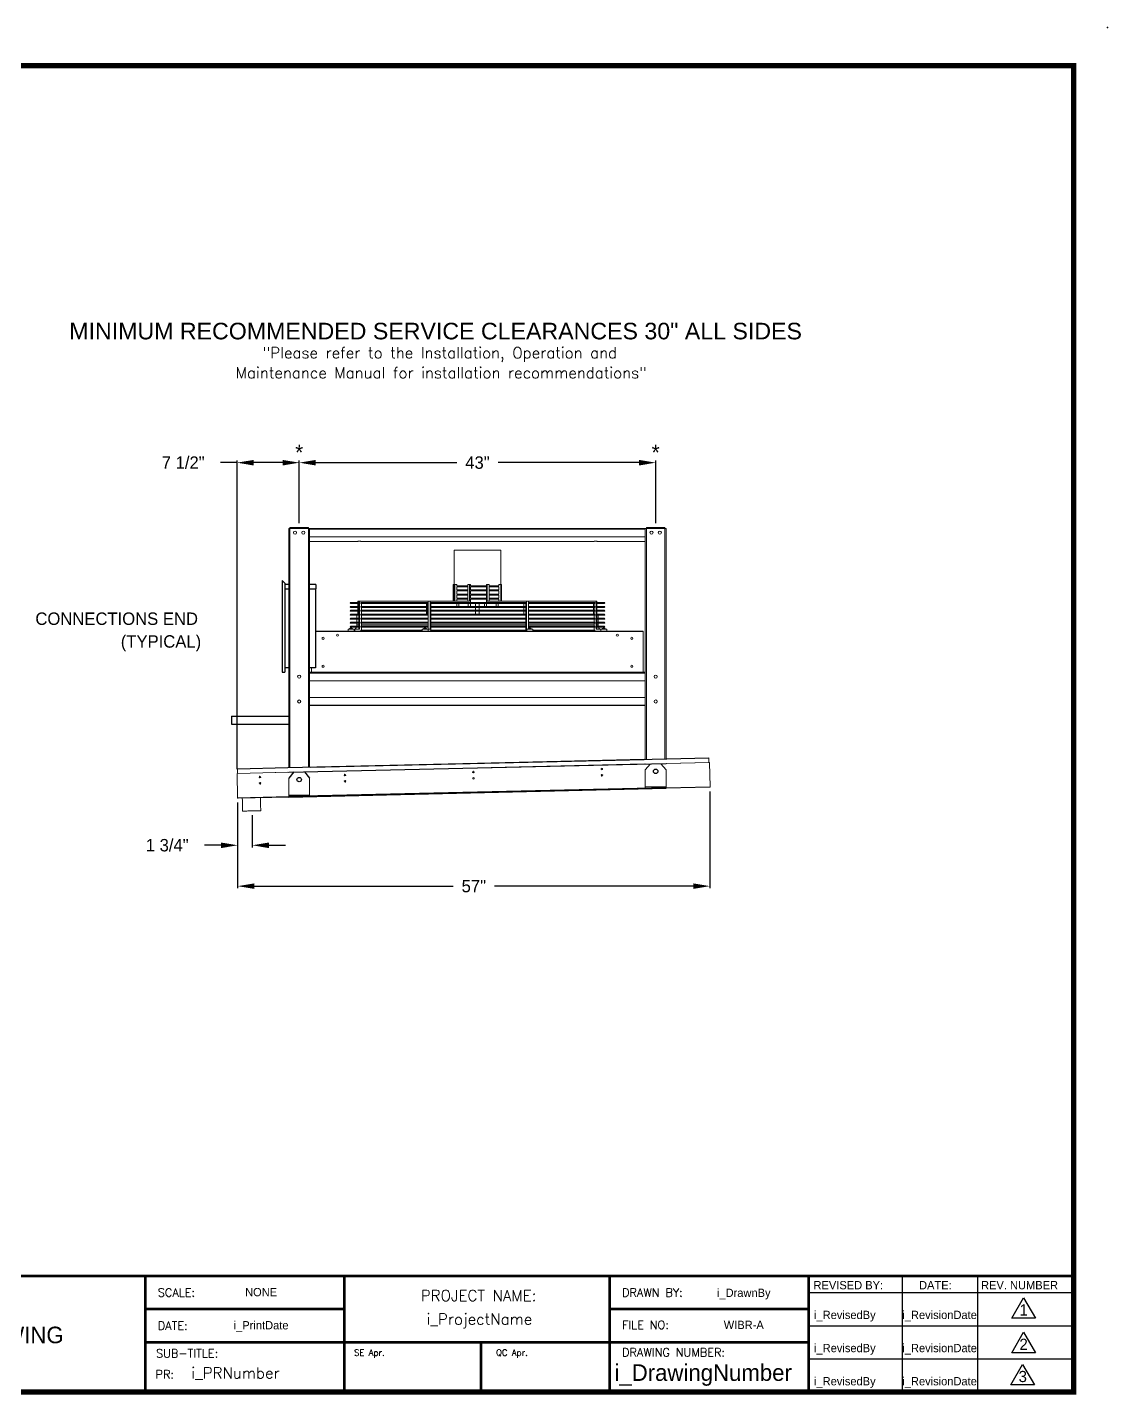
# Model space of a CAD drawing. Extents: x 6 to 271, y -23 to 146.
# Drawn here: x 140.8 to 271.1, y -18.6 to 146.4 of the extents above; entities that cross this region are included whole.
import ezdxf
from ezdxf.enums import TextEntityAlignment as Align

# ---------------------------------------------------------------- set-up
doc = ezdxf.new("R2010")
doc.units = 0
doc.header["$MEASUREMENT"] = 0
doc.layers.get('0').update_dxf_attribs({"linetype": 'CONTINUOUS'})
doc.layers.get('Defpoints').update_dxf_attribs({"linetype": 'CONTINUOUS'})
doc.styles.add('dimentions', font='ARIAL.TTF')
doc.styles.add('SIMPLEX', font='SIMPLEX')
doc.dimstyles.get("Standard").update_dxf_attribs({"dimtxt": 1.5, "dimasz": 2, "dimexe": 0.25, "dimexo": 0.5, "dimgap": 0.75, "dimtad": 0, "dimtih": 1, "dimtoh": 1, "dimdec": 4, "dimzin": 0, "dimdsep": 46, "dimlunit": 5, "dimtxsty": 'STANDARD', "dimcen": 0.125, "dimclrd": 1, "dimclre": 1, "dimclrt": 1, "dimadec": 0, "dimazin": 0, "dimtfac": 1, "dimtdec": 4, "dimtofl": 0, "dimtmove": 0, "dimatfit": 3, "dimfxl": 1, "dimfrac": 2, "dimtolj": 1, "dimtzin": 0, "dimarcsym": 0})

# ---------------------------------------------------------------- blocks, each defined once
blk = doc.blocks.new('*D29')
at = {"color": 7, "lineweight": -2}
for p, q in [((173.57, 86.56), (173.57, 94.12)), ((216.57, 86.56), (216.57, 94.12)), ((175.57, 93.87), (192.57, 93.87)), ((214.57, 93.87), (197.57, 93.87))]:
    blk.add_line(p, q, dxfattribs=at)
at = {"color": 7}
for points in [[(175.57, 94.2), (175.57, 93.53), (173.57, 93.87)], [(214.57, 94.2), (214.57, 93.53), (216.57, 93.87)]]:
    blk.add_solid(points, dxfattribs=at)
at = {"layer": 'Defpoints', "color": 0}
for p in [(216.57, 93.87), (173.57, 86.06), (216.57, 86.06)]:
    blk.add_point(p, dxfattribs=at)
at = {"color": 7, "insert": (195.07, 93.87), "char_height": 1.5, "attachment_point": 5}
blk.add_mtext('\\A1;43"', dxfattribs=at)
blk = doc.blocks.new('*D30')
at = {"color": 7, "lineweight": -2}
for p, q in [((166.07, 56.88), (166.07, 94.12)), ((173.57, 86.56), (173.57, 94.12)), ((166.07, 93.87), (164.07, 93.87)), ((171.57, 93.87), (168.07, 93.87))]:
    blk.add_line(p, q, dxfattribs=at)
at = {"color": 7}
for points in [[(168.07, 94.2), (168.07, 93.53), (166.07, 93.87)], [(171.57, 94.2), (171.57, 93.53), (173.57, 93.87)]]:
    blk.add_solid(points, dxfattribs=at)
at = {"layer": 'Defpoints', "color": 0}
for p in [(173.57, 93.87), (173.57, 86.06), (166.07, 56.38)]:
    blk.add_point(p, dxfattribs=at)
at = {"color": 7, "insert": (159.57, 93.87), "char_height": 1.5, "attachment_point": 5}
blk.add_mtext('\\A1;7 1/2"', dxfattribs=at)
blk = doc.blocks.new('*D31')
at = {"color": 7, "lineweight": -2}
for p, q in [((166.14, 52.88), (166.14, 42.53)), ((223.12, 54.21), (223.12, 42.53)), ((168.14, 42.78), (192.13, 42.78)), ((221.12, 42.78), (197.13, 42.78))]:
    blk.add_line(p, q, dxfattribs=at)
at = {"color": 7}
for points in [[(168.14, 43.11), (168.14, 42.45), (166.14, 42.78)], [(221.12, 43.11), (221.12, 42.45), (223.12, 42.78)]]:
    blk.add_solid(points, dxfattribs=at)
at = {"layer": 'Defpoints', "color": 0}
for p in [(223.12, 54.71), (166.14, 53.38), (223.12, 42.78)]:
    blk.add_point(p, dxfattribs=at)
at = {"color": 7, "insert": (194.63, 42.78), "char_height": 1.5, "attachment_point": 5}
blk.add_mtext('\\A1;57"', dxfattribs=at)
blk = doc.blocks.new('*D32')
at = {"color": 7, "lineweight": -2}
for p, q in [((166.14, 52.38), (166.14, 47.46)), ((167.91, 51.36), (167.91, 47.46)), ((164.14, 47.71), (162.14, 47.71)), ((169.91, 47.71), (171.91, 47.71))]:
    blk.add_line(p, q, dxfattribs=at)
at = {"color": 7}
for points in [[(164.14, 48.04), (164.14, 47.37), (166.14, 47.71)], [(169.91, 48.04), (169.91, 47.37), (167.91, 47.71)]]:
    blk.add_solid(points, dxfattribs=at)
at = {"layer": 'Defpoints', "color": 0}
for p in [(166.14, 52.88), (167.91, 51.86), (166.14, 47.71)]:
    blk.add_point(p, dxfattribs=at)
at = {"color": 7, "insert": (157.64, 47.71), "char_height": 1.5, "attachment_point": 5}
blk.add_mtext('\\A1;1 3/4"', dxfattribs=at)

msp = doc.modelspace()

# ---------------------------------------------------------------- linework, layer by layer
at = {"color": 0, "linetype": 'Continuous', "lineweight": 15}
for p, q in [((172.3177, 85.91984), (172.4522, 85.91984)), ((172.3177, 85.91984), (172.3177, 57.08291)), ((172.4522, 85.91984), (172.4522, 57.08604)), ((172.4532, 85.91984), (172.4522, 85.91984)), ((172.4532, 86.05534), (172.4532, 85.92084)), ((172.4532, 86.05534), (174.6822, 86.05534)), ((172.4532, 85.92084), (174.6822, 85.92084)), ((172.4532, 85.91984), (172.4532, 85.92084)), ((172.4532, 85.91984), (174.6822, 85.91984)), ((172.4532, 57.08606), (172.4532, 85.91984)), ((174.6822, 86.05534), (174.6822, 85.92084)), ((174.6822, 85.91984), (174.6822, 85.92084)), ((174.6822, 57.13791), (174.6822, 85.91984)), ((174.6832, 85.91984), (174.6822, 85.91984)), ((174.6832, 85.91984), (174.6832, 57.13793)), ((174.8177, 85.91984), (174.6832, 85.91984)), ((174.8177, 85.91984), (174.8177, 57.14106)), ((174.8177, 85.86684), (215.3177, 85.86684)), ((215.3177, 85.91984), (215.3177, 58.08318)), ((215.3177, 85.91984), (215.4522, 85.91984)), ((215.4522, 85.91984), (215.4522, 58.08631)), ((215.4532, 85.91984), (215.4522, 85.91984)), ((215.4532, 86.05534), (215.4532, 85.92084)), ((215.4532, 86.05534), (217.6822, 86.05534)), ((215.4532, 85.92084), (217.6822, 85.92084)), ((215.4532, 85.91984), (215.4532, 85.92084)), ((215.4532, 85.91984), (217.6822, 85.91984)), ((215.4532, 58.08633), (215.4532, 85.91984)), ((217.6822, 86.05534), (217.6822, 85.92084)), ((217.6822, 85.91984), (217.6822, 85.92084)), ((217.6832, 85.91984), (217.6822, 85.91984)), ((217.6822, 58.13818), (217.6822, 85.91984)), ((217.8177, 85.91984), (217.6832, 85.91984)), ((217.6832, 85.91984), (217.6832, 58.1382)), ((217.8177, 85.91984), (217.8177, 58.14133)), ((174.8177, 84.93555), (215.3177, 84.93555)), ((174.8177, 84.37325), (180.6302, 84.37325)), ((181.0052, 84.37325), (209.1302, 84.37325)), ((209.5052, 84.37325), (215.3177, 84.37325)), ((196.144, 83.29884), (192.2552, 83.29884)), ((197.8802, 83.29884), (196.144, 83.29884)), ((192.15049, 79.16284), (192.15049, 77.16784)), ((192.24386, 79.16284), (192.15049, 79.16284)), ((192.33724, 79.16284), (192.24386, 79.16284)), ((192.24386, 79.16284), (192.24386, 77.16784)), ((192.33724, 79.16284), (192.33724, 77.16784)), ((192.56266, 79.16284), (192.33724, 79.16284)), ((192.56266, 79.01201), (192.56266, 79.16284)), ((193.89803, 79.01295), (192.56266, 79.01295)), ((192.56266, 78.51202), (192.56266, 78.89389)), ((192.56266, 78.89295), (193.89803, 78.89295)), ((193.89803, 78.51295), (192.56266, 78.51295)), ((192.56266, 78.01202), (192.56266, 78.39389)), ((192.56266, 78.39295), (193.89803, 78.39295)), ((193.89803, 78.01295), (192.56266, 78.01295)), ((192.56266, 77.51201), (192.56266, 77.89389)), ((192.56266, 77.89295), (193.89803, 77.89295)), ((194.12345, 79.16284), (193.89803, 79.16284)), ((193.89803, 79.16284), (193.89803, 77.16784)), ((194.12345, 79.16284), (194.12345, 77.16784)), ((194.21683, 79.16284), (194.12345, 79.16284)), ((194.21683, 79.01201), (194.21683, 79.16284)), ((196.144, 79.01295), (194.21683, 79.01295)), ((194.21683, 78.51202), (194.21683, 78.89389)), ((194.21683, 78.89295), (196.144, 78.89295)), ((196.144, 78.51295), (194.21683, 78.51295)), ((194.21683, 78.01202), (194.21683, 78.39389)), ((194.21683, 78.39295), (196.144, 78.39295)), ((196.144, 78.01295), (194.21683, 78.01295)), ((194.21683, 77.51201), (194.21683, 77.89389)), ((194.21683, 77.89295), (196.144, 77.89295)), ((196.144, 79.01295), (196.144, 79.16284)), ((196.144, 79.16284), (196.23737, 79.16284)), ((196.144, 78.51295), (196.144, 78.89295)), ((196.144, 78.01295), (196.144, 78.39295)), ((196.144, 77.51295), (196.144, 77.89295)), ((196.23737, 79.16284), (196.23737, 77.16784)), ((196.4628, 79.16284), (196.23737, 79.16284)), ((196.4628, 79.16284), (196.4628, 77.16784)), ((197.66611, 79.01295), (196.4628, 79.01295)), ((196.4628, 78.89295), (197.66611, 78.89295)), ((197.66611, 78.51295), (196.4628, 78.51295)), ((196.4628, 78.39295), (197.66611, 78.39295)), ((197.66611, 78.01295), (196.4628, 78.01295)), ((196.4628, 77.89295), (197.66611, 77.89295)), ((197.66611, 79.01295), (197.66611, 79.16284)), ((197.66611, 79.16284), (197.89154, 79.16284)), ((197.66611, 78.51295), (197.66611, 78.89295)), ((197.66611, 78.01295), (197.66611, 78.39295)), ((197.66611, 77.51295), (197.66611, 77.89295)), ((197.89154, 79.16284), (197.89154, 77.16784)), ((197.98491, 79.16284), (197.89154, 79.16284)), ((197.98491, 79.16284), (197.98491, 77.16784)), ((180.74757, 77.01295), (179.77758, 77.01295)), ((179.77758, 76.89295), (180.74757, 76.89295)), ((180.74757, 76.53429), (179.77758, 76.53429)), ((179.77758, 76.41429), (180.74757, 76.41429)), ((180.74757, 76.05562), (179.77758, 76.05562)), ((179.77758, 75.93562), (180.74757, 75.93562)), ((180.65419, 77.16784), (180.65419, 77.01295)), ((180.74757, 77.16784), (180.65419, 77.16784)), ((180.65419, 76.89295), (180.65419, 76.53429)), ((180.65419, 76.41429), (180.65419, 76.05562)), ((180.65419, 75.93562), (180.65419, 75.57695)), ((180.84094, 77.16784), (180.74757, 77.16784)), ((180.74757, 77.16784), (180.74757, 73.78684)), ((180.84094, 77.16784), (180.84094, 73.78684)), ((189.13611, 77.16784), (180.84094, 77.16784)), ((181.03665, 76.89295), (189.13611, 76.89295)), ((181.03665, 76.41429), (189.13611, 76.41429)), ((181.03665, 75.93562), (189.13611, 75.93562)), ((189.13611, 77.01295), (181.03669, 77.01295)), ((189.13611, 76.53429), (181.03669, 76.53429)), ((189.13611, 76.05562), (181.03669, 76.05562)), ((181.06637, 76.53429), (181.06637, 76.89295)), ((181.06637, 76.05562), (181.06637, 76.41429)), ((181.06637, 75.57695), (181.06637, 75.93562)), ((188.91068, 76.89295), (188.91068, 76.53429)), ((188.91068, 76.41429), (188.91068, 76.05562)), ((188.91068, 75.93562), (188.91068, 75.57695)), ((189.00405, 76.53429), (189.00405, 76.89295)), ((189.00405, 76.05562), (189.00405, 76.41429)), ((189.00405, 75.57695), (189.00405, 75.93562)), ((189.36153, 77.16784), (189.13611, 77.16784)), ((189.13611, 77.16784), (189.13611, 73.78684)), ((189.36153, 77.16784), (189.36153, 73.78684)), ((194.12345, 77.16784), (189.36153, 77.16784)), ((189.4426, 76.89295), (200.91897, 76.89295)), ((189.4426, 76.41429), (200.91897, 76.41429)), ((189.4426, 75.93562), (200.91897, 75.93562)), ((200.91897, 77.01295), (189.44268, 77.01295)), ((200.91897, 76.53429), (189.44268, 76.53429)), ((200.91897, 76.05562), (189.44268, 76.05562)), ((189.45491, 76.53429), (189.45491, 76.89295)), ((189.45491, 76.05562), (189.45491, 76.41429)), ((189.45491, 75.57695), (189.45491, 75.93562)), ((193.89803, 77.51295), (192.56266, 77.51295)), ((192.56266, 77.16784), (192.56266, 77.39389)), ((192.56266, 77.39295), (193.89803, 77.39295)), ((196.144, 77.51295), (194.21683, 77.51295)), ((194.21683, 77.01295), (194.21683, 77.39389)), ((194.21683, 77.39295), (196.144, 77.39295)), ((196.144, 77.01295), (196.144, 77.39295)), ((196.23737, 77.16784), (200.99929, 77.16784)), ((197.66611, 77.51295), (196.4628, 77.51295)), ((196.4628, 77.39295), (197.66611, 77.39295)), ((197.66611, 77.16784), (197.66611, 77.39295)), ((200.68049, 76.53429), (200.68049, 76.89295)), ((200.68049, 76.05562), (200.68049, 76.41429)), ((200.68049, 75.57695), (200.68049, 75.93562)), ((200.90592, 76.53429), (200.90592, 76.89295)), ((200.90592, 76.05562), (200.90592, 76.41429)), ((200.90592, 75.57695), (200.90592, 75.93562)), ((200.99929, 77.16784), (200.99929, 73.78684)), ((201.22472, 77.16784), (200.99929, 77.16784)), ((201.22472, 77.16784), (201.22472, 73.89493)), ((201.22472, 77.16784), (209.38783, 77.16784)), ((209.19392, 77.01295), (201.22472, 77.01295)), ((201.22472, 76.89295), (209.19392, 76.89295)), ((209.19392, 76.53429), (201.22472, 76.53429)), ((201.22472, 76.41429), (209.19392, 76.41429)), ((209.19392, 76.05562), (201.22472, 76.05562)), ((201.22472, 75.93562), (209.19392, 75.93562)), ((209.06903, 76.53429), (209.06903, 76.89295)), ((209.06903, 76.05562), (209.06903, 76.41429)), ((209.06903, 75.57695), (209.06903, 75.93562)), ((209.1624, 76.53429), (209.1624, 76.89295)), ((209.1624, 76.05562), (209.1624, 76.41429)), ((209.1624, 75.57695), (209.1624, 75.93562)), ((209.38783, 77.16784), (209.38783, 73.78684)), ((209.48121, 77.16784), (209.38783, 77.16784)), ((209.48121, 77.16784), (209.48121, 73.78684)), ((210.35781, 77.01295), (209.48121, 77.01295)), ((209.48121, 76.89295), (210.35781, 76.89295)), ((210.35781, 76.53429), (209.48121, 76.53429)), ((209.48121, 76.41429), (210.35781, 76.41429)), ((210.35781, 76.05562), (209.48121, 76.05562)), ((209.48121, 75.93562), (210.35781, 75.93562)), ((180.74757, 75.57695), (179.77758, 75.57695)), ((179.77758, 75.45696), (180.74757, 75.45696)), ((180.74757, 75.09829), (179.77758, 75.09829)), ((179.77758, 74.97829), (180.74757, 74.97829)), ((180.74757, 74.61962), (179.77758, 74.61962)), ((179.77758, 74.49962), (180.74757, 74.49962)), ((180.74757, 74.29284), (180.5199, 74.29284)), ((181.03665, 75.45696), (189.13611, 75.45696)), ((181.03665, 74.97829), (189.13611, 74.97829)), ((181.03665, 74.49962), (189.13611, 74.49962)), ((189.13611, 75.57695), (181.03669, 75.57695)), ((189.13611, 75.09829), (181.03669, 75.09829)), ((189.13611, 74.61962), (181.03669, 74.61962)), ((181.06637, 75.09829), (181.06637, 75.45696)), ((181.06637, 74.61962), (181.06637, 74.97829)), ((181.06637, 74.14096), (181.06637, 74.49962)), ((189.13611, 74.29284), (181.06637, 74.29284)), ((189.4426, 75.45696), (200.91897, 75.45696)), ((189.4426, 74.97829), (200.91897, 74.97829)), ((189.4426, 74.49962), (200.91897, 74.49962)), ((200.91897, 75.57695), (189.44268, 75.57695)), ((200.91897, 75.09829), (189.44268, 75.09829)), ((200.91897, 74.61962), (189.44268, 74.61962)), ((189.45491, 75.09829), (189.45491, 75.45696)), ((189.45491, 74.61962), (189.45491, 74.97829)), ((189.45491, 74.14096), (189.45491, 74.49962)), ((200.90592, 74.29284), (189.45491, 74.29284)), ((200.90592, 75.09829), (200.90592, 75.45696)), ((200.90592, 74.61962), (200.90592, 74.97829)), ((200.90592, 74.14096), (200.90592, 74.49962)), ((209.19392, 75.57695), (201.22472, 75.57695)), ((201.22472, 75.45696), (209.19392, 75.45696)), ((209.19392, 75.09829), (201.22472, 75.09829)), ((201.22472, 74.97829), (209.19392, 74.97829)), ((209.19392, 74.61962), (201.22472, 74.61962)), ((201.22472, 74.49962), (209.19392, 74.49962)), ((209.1624, 74.29284), (201.22472, 74.29284)), ((209.1624, 75.09829), (209.1624, 75.45696)), ((209.1624, 74.61962), (209.1624, 74.97829)), ((209.1624, 74.14096), (209.1624, 74.49962)), ((210.35781, 75.57695), (209.48121, 75.57695)), ((209.48121, 75.45696), (210.35781, 75.45696)), ((210.35781, 75.09829), (209.48121, 75.09829)), ((209.48121, 74.97829), (210.35781, 74.97829)), ((210.35781, 74.61962), (209.48121, 74.61962)), ((209.48121, 74.49962), (210.35781, 74.49962)), ((209.6155, 74.29284), (209.48121, 74.29284)), ((175.53784, 73.55534), (178.6927, 73.55534)), ((175.53784, 73.50434), (215.0677, 73.50434)), ((178.6927, 73.55534), (211.4427, 73.55534)), ((179.45469, 73.78684), (179.48277, 73.78684)), ((179.48277, 73.78684), (180.19269, 73.78684)), ((179.62159, 73.78784), (179.60494, 73.78784)), ((180.04244, 73.78784), (179.62159, 73.78784)), ((179.72894, 73.91184), (179.72909, 73.91184)), ((179.73182, 73.91184), (179.72909, 73.91184)), ((179.73182, 73.91184), (179.74233, 73.91184)), ((179.75301, 73.91184), (179.74233, 73.91184)), ((179.75301, 73.91184), (179.82904, 73.91184)), ((180.74757, 74.14096), (179.77758, 74.14096)), ((179.77758, 74.02096), (180.74757, 74.02096)), ((179.8406, 73.91184), (179.82904, 73.91184)), ((179.84688, 73.91184), (179.8406, 73.91184)), ((179.84688, 73.91184), (179.87225, 73.91184)), ((179.88679, 73.91184), (179.87225, 73.91184)), ((179.88679, 73.91184), (179.91844, 73.91184)), ((180.25797, 73.78684), (180.19269, 73.78684)), ((180.25797, 73.78684), (180.25797, 73.55534)), ((180.84094, 73.78684), (180.25797, 73.78684)), ((181.03665, 74.02096), (189.13611, 74.02096)), ((189.13611, 74.14096), (181.03669, 74.14096)), ((188.38442, 73.66229), (181.03669, 73.66229)), ((181.06637, 73.66229), (181.06637, 74.02096)), ((188.38442, 73.78684), (188.41251, 73.78684)), ((188.41251, 73.78684), (189.12242, 73.78684)), ((188.66971, 73.78784), (188.53467, 73.78784)), ((188.65867, 73.91184), (188.69032, 73.91184)), ((188.97217, 73.78784), (188.66971, 73.78784)), ((188.70486, 73.91184), (188.69032, 73.91184)), ((188.70486, 73.91184), (188.73023, 73.91184)), ((188.73651, 73.91184), (188.73023, 73.91184)), ((188.74806, 73.91184), (188.73651, 73.91184)), ((188.74806, 73.91184), (188.8241, 73.91184)), ((188.83478, 73.91184), (188.8241, 73.91184)), ((188.83478, 73.91184), (188.84529, 73.91184)), ((188.84802, 73.91184), (188.84529, 73.91184)), ((188.84802, 73.91184), (188.84817, 73.91184)), ((189.36153, 73.78684), (189.12242, 73.78684)), ((189.4426, 74.02096), (200.91897, 74.02096)), ((200.91897, 74.14096), (189.44268, 74.14096)), ((200.91897, 73.66229), (189.44268, 73.66229)), ((189.45491, 73.66229), (189.45491, 74.02096)), ((200.90592, 73.66229), (200.90592, 74.02096)), ((200.99929, 73.78684), (201.01297, 73.78684)), ((201.01297, 73.78684), (201.04106, 73.78684)), ((201.04106, 73.78684), (201.75097, 73.78684)), ((201.46569, 73.78784), (201.16323, 73.78784)), ((209.19392, 74.14096), (201.22472, 74.14096)), ((201.22472, 74.02096), (209.19392, 74.02096)), ((201.28722, 73.91184), (201.28738, 73.91184)), ((201.29011, 73.91184), (201.28738, 73.91184)), ((201.29011, 73.91184), (201.30062, 73.91184)), ((201.31129, 73.91184), (201.30062, 73.91184)), ((201.31129, 73.91184), (201.38733, 73.91184)), ((201.39889, 73.91184), (201.38733, 73.91184)), ((201.40517, 73.91184), (201.39889, 73.91184)), ((201.40517, 73.91184), (201.43054, 73.91184)), ((201.44508, 73.91184), (201.43054, 73.91184)), ((201.44508, 73.91184), (201.47672, 73.91184)), ((201.60072, 73.78784), (201.46569, 73.78784)), ((209.19392, 73.66229), (201.75097, 73.66229)), ((209.1624, 73.66229), (209.1624, 74.02096)), ((209.38783, 73.78684), (209.94271, 73.78684)), ((210.35781, 74.14096), (209.48121, 74.14096)), ((209.48121, 74.02096), (210.35781, 74.02096)), ((209.94271, 73.78684), (209.9708, 73.78684)), ((209.9708, 73.78684), (210.68071, 73.78684)), ((210.51381, 73.78784), (210.09296, 73.78784)), ((210.21696, 73.91184), (210.24861, 73.91184)), ((210.26315, 73.91184), (210.24861, 73.91184)), ((210.26315, 73.91184), (210.28852, 73.91184)), ((210.2948, 73.91184), (210.28852, 73.91184)), ((210.30635, 73.91184), (210.2948, 73.91184)), ((210.30635, 73.91184), (210.38239, 73.91184)), ((210.39307, 73.91184), (210.38239, 73.91184)), ((210.39307, 73.91184), (210.40358, 73.91184)), ((210.40631, 73.91184), (210.40358, 73.91184)), ((210.40631, 73.91184), (210.40646, 73.91184)), ((210.53046, 73.78784), (210.51381, 73.78784)), ((215.0677, 73.55534), (211.4427, 73.55534)), ((215.0677, 73.50434), (215.0677, 73.55534)), ((215.0677, 68.60634), (215.0677, 73.50434)), ((174.8177, 68.49184), (215.3177, 68.49184)), ((215.0677, 68.60634), (175.0677, 68.60634)), ((175.0677, 68.60534), (215.0677, 68.60534)), ((175.0677, 68.55534), (215.0677, 68.55534)), ((215.0677, 68.60534), (215.0677, 68.60634)), ((215.0677, 68.55534), (215.0677, 68.60534)), ((215.0677, 68.55534), (215.3177, 68.55534)), ((215.0687, 68.60534), (215.0687, 68.55534)), ((215.0687, 68.60534), (215.3177, 68.60534)), ((174.8177, 67.55534), (215.3177, 67.55534)), ((174.8177, 65.55534), (215.3177, 65.55534)), ((174.8177, 64.61884), (215.3177, 64.61884)), ((174.8177, 64.55534), (215.3177, 64.55534)), ((174.92938, 57.14366), (215.1685, 58.07971)), ((174.93041, 57.09948), (215.16952, 58.03552)), ((217.91775, 58.14366), (222.97889, 58.26139)), ((217.91878, 58.09948), (222.97991, 58.21721)), ((222.97889, 58.26139), (222.97991, 58.21721)), ((222.97991, 58.21721), (222.99181, 57.70562)), ((166.06973, 56.38078), (172.3177, 56.52612)), ((166.13831, 53.43258), (166.06973, 56.38078)), ((166.11927, 56.93872), (172.18013, 57.07971)), ((166.11927, 56.93872), (166.12029, 56.89454)), ((166.12029, 56.89454), (172.18116, 57.03552)), ((166.13219, 56.38294), (166.12029, 56.89454)), ((172.19306, 56.52393), (166.13219, 56.38294)), ((174.8177, 56.58428), (215.3177, 57.52639)), ((215.18143, 57.52393), (174.94231, 56.58788)), ((215.3177, 56.8079), (215.3177, 54.59424)), ((217.8177, 57.58455), (223.05431, 57.70636)), ((217.8177, 56.8079), (217.8177, 54.63523)), ((222.99181, 57.70562), (217.93068, 57.58788)), ((223.12289, 54.75816), (223.05431, 57.70636)), ((172.3177, 55.80763), (172.3177, 53.59397)), ((174.8177, 55.80763), (174.8177, 53.63496)), ((174.8177, 53.63448), (215.3177, 54.5766)), ((174.8177, 53.58347), (215.3177, 54.52558)), ((217.8177, 54.63475), (223.12289, 54.75816)), ((217.8177, 54.58374), (223.07309, 54.70599)), ((223.07309, 54.70599), (223.12408, 54.70718)), ((166.13831, 53.43258), (172.3177, 53.57633)), ((166.1395, 53.38159), (166.19048, 53.38278)), ((166.19048, 53.38278), (172.3177, 53.52531))]:
    msp.add_line(p, q, dxfattribs=at)
at = {"color": 7, "ltscale": 7}
for p, q in [((171.50659, 79.66784), (171.50659, 68.60534)), ((171.50659, 79.66784), (171.83804, 79.33638)), ((171.83804, 79.33638), (171.83804, 68.60534)), ((172.3177, 79.15264), (171.83804, 79.15264)), ((171.83804, 78.65264), (172.3177, 78.65264)), ((175.56909, 79.15264), (174.8177, 79.15264)), ((174.8177, 78.65264), (175.56909, 78.65264)), ((175.53784, 78.65264), (175.53784, 69.12139)), ((175.56909, 79.15264), (175.56909, 78.65264)), ((171.50659, 68.60534), (171.83804, 68.60534)), ((171.53784, 68.60534), (171.53784, 68.49639)), ((171.53784, 68.49639), (171.56909, 68.49639)), ((171.56909, 68.60534), (171.56909, 68.49639)), ((172.3177, 69.12139), (171.83804, 69.12139)), ((175.53784, 69.12139), (174.8177, 69.12139))]:
    msp.add_line(p, q, dxfattribs=at)
at = {"color": 7, "linetype": 'Continuous', "lineweight": 15}
for p, q in [((174.8177, 68.60534), (175.0667, 68.60534)), ((174.8177, 68.55534), (175.0677, 68.55534)), ((175.0667, 68.60534), (175.0667, 68.55534)), ((175.0677, 68.60634), (175.0677, 69.12139)), ((175.0677, 68.60634), (175.0677, 68.60534)), ((175.0677, 68.55534), (175.0677, 68.60534))]:
    msp.add_line(p, q, dxfattribs=at)
at = {"color": 7}
for p, q in [((165.38051, 63.29326), (172.3177, 63.29326)), ((165.38051, 63.29326), (165.38051, 62.31384)), ((165.38051, 62.31384), (172.3177, 62.31384))]:
    msp.add_line(p, q, dxfattribs=at)
at = {"color": 0}
for p, q in [((172.18013, 57.07971), (217.91775, 58.14366)), ((217.91878, 58.09948), (172.18116, 57.03552)), ((217.91775, 58.14366), (217.91878, 58.09948)), ((172.3177, 56.52612), (217.8177, 57.58455)), ((172.92824, 56.55338), (172.3177, 55.80763)), ((174.20715, 56.55338), (174.8177, 55.80763)), ((215.92824, 57.55365), (215.3177, 56.8079)), ((217.20715, 57.55365), (217.8177, 56.8079)), ((217.8177, 54.63475), (172.3177, 53.57633)), ((172.3177, 53.52531), (217.8177, 54.58374)), ((217.8177, 54.76023), (215.3177, 54.71924)), ((215.3177, 54.59424), (215.3177, 54.54323)), ((174.8177, 53.75996), (172.3177, 53.71897)), ((172.3177, 53.59397), (172.3177, 53.54296)), ((172.3177, 53.57633), (172.3177, 53.52531)), ((155.00695, -4.24912), (235.00615, -4.24912)), ((155.00695, -18.24898), (155.00695, -4.24912)), ((179.00671, -4.24912), (179.00671, -18.24898)), ((211.00639, -4.24912), (211.00639, -12.24904)), ((235.00615, -4.24912), (235.00615, -18.24898)), ((235.00615, -4.24912), (267.00583, -4.24912)), ((235.00615, -4.24912), (235.00615, -6.2491)), ((246.29697, -4.24912), (246.29697, -10.24906)), ((255.38999, -4.24912), (255.38999, -10.24906)), ((235.00615, -6.2491), (267.00583, -6.2491)), ((179.00671, -8.24908), (155.00695, -8.24908)), ((211.00639, -8.24908), (235.00615, -8.24908)), ((211.00639, -12.24904), (211.00639, -8.24908)), ((246.29697, -8.24908), (246.29697, -14.24902)), ((255.38999, -8.24908), (255.38999, -14.24902)), ((235.00615, -10.24906), (267.00583, -10.24906)), ((235.00615, -12.24904), (155.00695, -12.24904)), ((195.50654, -12.24904), (195.50654, -18.24898)), ((211.00639, -12.24904), (211.00639, -18.24898)), ((246.29697, -12.24904), (246.29697, -18.24898)), ((255.38999, -12.24904), (255.38999, -18.24898)), ((235.00615, -14.24902), (267.00583, -14.24902)), ((235.00615, -18.24898), (267.00583, -18.24898))]:
    msp.add_line(p, q, dxfattribs=at)
for points, const_width in [([(11.00839, -18.24898), (267.00583, -18.24898), (267.00583, 141.74942), (11.00839, 141.74942), (11.00839, -18.24898)], 0.63999), ([(267.00583, -4.24912), (75.00775, -4.24912), (75.00775, -18.24898)], 0.32), ([(155.00695, -4.24912), (155.00695, -18.24898)], 0.32), ([(179.00671, -4.24912), (179.00671, -18.24898)], 0.32), ([(211.00639, -4.24912), (211.00639, -18.24898)], 0.32), ([(235.00615, -18.24898), (235.00615, -4.24912), (267.00583, -4.24912)], 0.32), ([(179.00671, -8.24908), (155.00695, -8.24908)], 0.32), ([(235.00615, -8.24908), (211.00639, -8.24908), (211.00639, -18.24898)], 0.32), ([(235.00615, -12.24904), (155.00695, -12.24904)], 0.32), ([(195.50654, -12.24904), (195.50654, -18.24898)], 0.32)]:
    msp.add_lwpolyline(points, dxfattribs=dict(at, const_width=const_width))
at = {"color": 0, "linetype": 'Continuous', "lineweight": 15, "flags": 128}
for points in [[(180.6302, 84.37325), (180.63779, 84.37741), (180.65996, 84.38123), (180.69491, 84.3844), (180.73981, 84.38667), (180.79101, 84.38785), (180.84438, 84.38785), (180.89559, 84.38667), (180.94048, 84.3844), (180.97543, 84.38123), (180.9976, 84.37741), (181.0052, 84.37325)], [(181.0052, 84.37325), (180.99756, 84.3774), (180.97536, 84.38122), (180.94042, 84.38439), (180.89554, 84.38666), (180.84436, 84.38784), (180.79103, 84.38784), (180.73986, 84.38666), (180.69498, 84.38439), (180.66003, 84.38122), (180.63784, 84.3774), (180.6302, 84.37325)], [(209.1302, 84.37325), (209.13779, 84.37741), (209.15996, 84.38123), (209.19491, 84.3844), (209.23981, 84.38667), (209.29101, 84.38785), (209.34438, 84.38785), (209.39559, 84.38667), (209.44048, 84.3844), (209.47543, 84.38123), (209.4976, 84.37741), (209.5052, 84.37325)], [(209.5052, 84.37325), (209.49756, 84.3774), (209.47536, 84.38122), (209.44042, 84.38439), (209.39554, 84.38666), (209.34436, 84.38784), (209.29103, 84.38784), (209.23986, 84.38666), (209.19498, 84.38439), (209.16003, 84.38122), (209.13784, 84.3774), (209.1302, 84.37325)], [(200.91897, 77.01295), (200.91903, 77.01295), (200.9283, 77.00777), (200.93599, 76.99325), (200.94077, 76.97185), (200.94183, 76.94722), (200.93899, 76.92358), (200.93274, 76.90494), (200.92414, 76.89449), (200.91897, 76.89295)], [(200.91897, 76.53429), (200.92323, 76.53325), (200.93159, 76.52441), (200.93801, 76.50783), (200.94149, 76.48608), (200.94149, 76.4625), (200.93801, 76.44074), (200.93159, 76.42416), (200.92323, 76.41533), (200.91897, 76.41429)], [(200.91897, 76.05562), (200.92323, 76.05458), (200.93159, 76.04575), (200.93801, 76.02917), (200.94149, 76.00741), (200.94149, 75.98383), (200.93801, 75.96207), (200.93159, 75.9455), (200.92323, 75.93666), (200.91897, 75.93562)], [(180.5199, 74.29284), (180.51226, 74.1861), (180.50436, 74.14096)], [(200.91897, 75.57695), (200.92323, 75.57592), (200.93159, 75.56708), (200.93801, 75.5505), (200.94149, 75.52875), (200.94149, 75.50516), (200.93801, 75.48341), (200.93159, 75.46683), (200.92323, 75.45799), (200.91897, 75.45696)], [(200.91897, 75.09829), (200.92323, 75.09725), (200.93159, 75.08841), (200.93801, 75.07184), (200.94149, 75.05008), (200.94149, 75.0265), (200.93801, 75.00474), (200.93159, 74.98816), (200.92323, 74.97933), (200.91897, 74.97829)], [(200.91897, 74.61962), (200.92323, 74.61858), (200.93159, 74.60975), (200.93801, 74.59317), (200.94149, 74.57141), (200.94149, 74.54783), (200.93801, 74.52608), (200.93159, 74.5095), (200.92323, 74.50066), (200.91897, 74.49962)], [(209.63104, 74.14096), (209.62313, 74.1861), (209.6155, 74.29284)], [(200.91897, 74.14096), (200.92323, 74.13992), (200.93159, 74.13108), (200.93801, 74.11451), (200.94149, 74.09275), (200.94149, 74.06917), (200.93801, 74.04741), (200.93159, 74.03083), (200.92323, 74.022), (200.91897, 74.02096)], [(200.91897, 73.66229), (200.92348, 73.66112), (200.93192, 73.65184), (200.9383, 73.63469), (200.94161, 73.61239), (200.94132, 73.58849), (200.93748, 73.56678), (200.93327, 73.55534)], [(223.12408, 54.70718), (223.12406, 54.70816), (223.12399, 54.71106), (223.12388, 54.71577), (223.12373, 54.72211), (223.12355, 54.72984), (223.12335, 54.73865), (223.12313, 54.74821), (223.12289, 54.75816)], [(166.1395, 53.38159), (166.13947, 53.38257), (166.13941, 53.38548), (166.1393, 53.39019), (166.13915, 53.39653), (166.13897, 53.40425), (166.13876, 53.41307), (166.13854, 53.42263), (166.13831, 53.43258)], [(168.09389, 51.86413), (167.97118, 51.86128), (167.84664, 51.85838), (167.72191, 51.85548), (167.59861, 51.85261), (167.47835, 51.84982), (167.36269, 51.84713), (167.25315, 51.84458), (167.15115, 51.8422), (167.05802, 51.84004), (166.97497, 51.83811), (166.90309, 51.83643), (166.84332, 51.83504), (166.79643, 51.83395), (166.76304, 51.83318), (166.74358, 51.83272), (166.73818, 51.8326)], [(168.92509, 51.88347), (168.92226, 51.8834), (168.90619, 51.88303), (168.87611, 51.88233), (168.83242, 51.88131), (168.77567, 51.87999), (168.70662, 51.87839), (168.62617, 51.87652), (168.53536, 51.8744), (168.43537, 51.87208), (168.32751, 51.86957), (168.21319, 51.86691), (168.09389, 51.86413)]]:
    msp.add_lwpolyline(points, dxfattribs=at)
at = {"color": 0}
for points in [[(260.94222, -6.88455), (262.36798, -9.35405), (259.51645, -9.35405)], [(260.94222, -11.03486), (262.36798, -13.50435), (259.51645, -13.50435)], [(260.83737, -14.91605), (262.26313, -17.38555), (259.4116, -17.38555)]]:
    msp.add_lwpolyline(points, close=True, dxfattribs=at)
at = {"color": 0, "linetype": 'Continuous', "lineweight": 15}
for centre, radius in [((173.0677, 85.43034), 0.1875), ((174.0677, 85.43034), 0.1875), ((216.0677, 85.43034), 0.1875), ((217.0677, 85.43034), 0.1875), ((176.4427, 72.68034), 0.125), ((178.1927, 73.05534), 0.125), ((211.9427, 73.05534), 0.125), ((213.6927, 72.68034), 0.125), ((176.4427, 69.30534), 0.125), ((213.6927, 69.30534), 0.125), ((173.5677, 68.05534), 0.1875), ((216.5677, 68.05534), 0.1875), ((173.5677, 65.05534), 0.1875), ((216.5677, 65.05534), 0.1875), ((179.07784, 56.18324), 0.09375), ((194.57365, 56.54371), 0.09375), ((210.06946, 56.90417), 0.09375), ((210.0869, 56.15438), 0.09375), ((168.83061, 55.94487), 0.09375), ((168.84805, 55.19507), 0.09375), ((179.09528, 55.43345), 0.09375), ((194.59109, 55.79391), 0.09375)]:
    msp.add_circle(centre, radius, dxfattribs=at)
at = {"color": 0}
for centre in [(216.5677, 56.63222), (173.5677, 55.63195)]:
    msp.add_circle(centre, 0.26853, dxfattribs=at)
at = {"color": 0, "linetype": 'Continuous', "lineweight": 15}
for centre, radius, start, end in [((192.2552, 78.95295), 0.06, 100.8922831, 259.1077169), ((192.2552, 78.45295), 0.06, 100.8922831, 259.1077169), ((192.2552, 77.95295), 0.06, 100.8922831, 259.1077169), ((179.77758, 76.95295), 0.06, 90, 270), ((179.77758, 76.47429), 0.06, 90, 270), ((179.77758, 75.99562), 0.06, 90, 270), ((192.2552, 77.45295), 0.06, 100.8922831, 259.1077169), ((209.19075, 76.95295), 0.06008, 273.026347, 86.973653), ((209.19063, 76.47429), 0.06009, 273.1439759, 86.8560241), ((209.19063, 75.99562), 0.06009, 273.1445885, 86.8554115), ((210.35781, 76.95295), 0.06, 270, 90), ((210.35781, 76.47429), 0.06, 270, 90), ((210.35781, 75.99562), 0.06, 270, 90), ((179.77758, 75.51695), 0.06, 90, 270), ((179.77758, 75.03829), 0.06, 90, 270), ((179.77758, 74.55962), 0.06, 90, 270), ((209.19063, 75.51695), 0.06009, 273.1430274, 86.8569726), ((209.19063, 75.03829), 0.06009, 273.1445885, 86.8554115), ((209.19063, 74.55962), 0.06009, 273.1430274, 86.8569726), ((210.35781, 75.51695), 0.06, 270, 90), ((210.35781, 75.03829), 0.06, 270, 90), ((210.35781, 74.55962), 0.06, 270, 90), ((179.72894, 73.78784), 0.124, 90, 180), ((179.77758, 74.08096), 0.06, 90, 270), ((179.91844, 73.78784), 0.124, 0, 90), ((179.7699, 74.29284), 0.75, 317.5717297, 338.7458884), ((188.65867, 73.78784), 0.124, 90, 180), ((188.84817, 73.78784), 0.124, 0, 90), ((201.28723, 73.78784), 0.124, 90, 180), ((201.47673, 73.78784), 0.124, 0, 90), ((209.19063, 74.08096), 0.06009, 273.1445885, 86.8554115), ((209.18931, 73.60176), 0.06071, 310.1202956, 85.6447004), ((210.3655, 74.29284), 0.75, 201.2541116, 222.4282703), ((210.21696, 73.78784), 0.124, 90, 180), ((210.35781, 74.08096), 0.06, 270, 90), ((210.40646, 73.78784), 0.124, 0, 90), ((215.0687, 68.60634), 0.001, 180, 270), ((166.20841, 56.38436), 0.07623, 181.0653594, 181.59687), ((223.12056, 57.70826), 0.12877, 181.1738006, 181.4884287)]:
    msp.add_arc(centre, radius, start, end, dxfattribs=at)
at = {"color": 7, "linetype": 'Continuous', "lineweight": 15}
msp.add_arc((175.0667, 68.60634), 0.001, 270, 360, dxfattribs=at)
at = {"color": 0, "linetype": 'Continuous', "lineweight": 15}
for points in [[(215.4532, 85.93034), (174.6822, 85.93034)], [(174.8177, 84.37305), (180.6302, 84.37305)], [(181.0052, 84.37305), (209.1302, 84.37305)], [(209.5052, 84.37305), (215.3177, 84.37305)], [(192.2552, 83.29884), (192.2552, 79.16284)], [(197.8802, 79.16284), (197.8802, 83.29884)], [(192.57757, 76.89295), (192.57757, 76.53429)], [(192.82757, 76.53429), (192.82757, 76.89295)], [(193.96303, 76.89295), (193.96303, 76.53429)], [(194.21303, 76.53429), (194.21303, 76.89295)], [(194.8412, 76.89295), (194.8412, 76.53429)], [(194.8412, 76.41429), (194.8412, 76.05562)], [(194.8412, 75.93562), (194.8412, 75.57695)], [(195.2942, 76.53429), (195.2942, 76.89295)], [(195.2942, 76.05562), (195.2942, 76.41429)], [(195.2942, 75.57695), (195.2942, 75.93562)], [(195.92237, 76.89295), (195.92237, 76.53429)], [(196.17237, 76.53429), (196.17237, 76.89295)], [(197.30783, 76.89295), (197.30783, 76.53429)], [(197.55783, 76.53429), (197.55783, 76.89295)], [(180.5199, 75.45696), (180.5199, 75.09829)], [(180.5199, 74.97829), (180.5199, 74.61962)], [(180.5199, 74.49962), (180.5199, 74.29284)], [(209.6155, 75.09829), (209.6155, 75.45696)], [(209.6155, 74.61962), (209.6155, 74.97829)], [(209.6155, 74.29284), (209.6155, 74.49962)], [(179.45469, 73.78684), (179.45469, 73.55534)], [(179.60494, 73.78784), (179.60494, 73.78684)], [(179.72909, 73.91184), (179.72511, 73.91177)], [(179.72511, 73.91177), (179.73182, 73.91184)], [(179.74233, 73.91184), (179.74903, 73.91177)], [(179.74903, 73.91177), (179.75301, 73.91184)], [(179.82904, 73.91184), (179.83069, 73.91177)], [(179.83069, 73.91177), (179.84688, 73.91184)], [(179.87225, 73.91184), (179.88843, 73.91177)], [(179.88843, 73.91177), (179.88679, 73.91184)], [(180.04244, 73.78684), (180.04244, 73.78784)], [(180.19269, 73.55534), (180.19269, 73.78684)], [(188.38442, 73.78684), (188.38442, 73.55534)], [(188.53467, 73.78784), (188.53467, 73.78684)], [(188.69032, 73.91184), (188.68867, 73.91177)], [(188.68867, 73.91177), (188.70486, 73.91184)], [(188.73023, 73.91184), (188.74642, 73.91177)], [(188.74642, 73.91177), (188.74806, 73.91184)], [(188.8241, 73.91184), (188.82808, 73.91177)], [(188.82808, 73.91177), (188.83478, 73.91184)], [(188.84529, 73.91184), (188.85199, 73.91177)], [(188.85199, 73.91177), (188.84802, 73.91184)], [(188.97217, 73.78684), (188.97217, 73.78784)], [(189.12242, 73.55534), (189.12242, 73.78684)], [(201.01297, 73.78684), (201.01297, 73.55534)], [(201.16323, 73.78784), (201.16323, 73.78684)], [(201.28738, 73.91184), (201.2834, 73.91177)], [(201.2834, 73.91177), (201.29011, 73.91184)], [(201.30062, 73.91184), (201.30732, 73.91177)], [(201.30732, 73.91177), (201.31129, 73.91184)], [(201.38733, 73.91184), (201.38898, 73.91177)], [(201.38898, 73.91177), (201.40517, 73.91184)], [(201.43054, 73.91184), (201.44672, 73.91177)], [(201.44672, 73.91177), (201.44508, 73.91184)], [(201.60072, 73.78684), (201.60072, 73.78784)], [(201.75097, 73.55534), (201.75097, 73.78684)], [(209.94271, 73.78684), (209.94271, 73.55534)], [(210.09296, 73.78784), (210.09296, 73.78684)], [(210.24861, 73.91184), (210.24696, 73.91177)], [(210.24696, 73.91177), (210.26315, 73.91184)], [(210.28852, 73.91184), (210.3047, 73.91177)], [(210.3047, 73.91177), (210.30635, 73.91184)], [(210.38239, 73.91184), (210.38637, 73.91177)], [(210.38637, 73.91177), (210.39307, 73.91184)], [(210.40358, 73.91184), (210.41028, 73.91177)], [(210.41028, 73.91177), (210.40631, 73.91184)], [(210.53046, 73.78684), (210.53046, 73.78784)], [(210.68071, 73.55534), (210.68071, 73.78684)], [(166.70184, 53.39468), (166.73818, 51.8326)], [(168.92509, 51.88347), (168.88875, 53.44555)]]:
    msp.add_open_spline(points, degree=1, dxfattribs=at)
for points, knots in [([(181.04282, 76.05451), (181.0409, 76.05495), (181.03289, 76.05681), (181.01828, 76.05316), (181.00168, 76.04372), (180.98895, 76.02838), (180.98161, 76.00947), (180.98048, 75.98897), (180.98568, 75.96924), (180.99663, 75.9524), (181.01207, 75.94076), (181.02758, 75.9351), (181.03718, 75.93622), (181.04057, 75.93662)], [0, 0, 0, 0, 0.031968545, 0.133390023, 0.234818421, 0.336234946, 0.437639103, 0.539028959, 0.640418559, 0.741810788, 0.843210291, 0.94462067, 1, 1, 1, 1]), ([(181.04299, 77.01199), (181.03807, 77.01242), (181.02692, 77.01339), (181.01012, 77.00682), (180.99512, 76.99444), (180.98477, 76.97718), (180.98028, 76.95725), (180.98215, 76.9368), (180.99015, 76.91823), (181.00342, 76.90338), (181.02033, 76.89484), (181.03358, 76.89161), (181.04009, 76.89322), (181.04055, 76.89334)], [0, 0, 0, 0, 0.079980634, 0.181379718, 0.282773237, 0.384154481, 0.485527775, 0.586886474, 0.688248383, 0.789611863, 0.890985885, 0.992379366, 1, 1, 1, 1]), ([(181.04299, 76.53332), (181.03807, 76.53375), (181.02692, 76.53473), (181.01012, 76.52816), (180.99511, 76.51578), (180.98477, 76.49852), (180.98028, 76.47858), (180.98215, 76.45814), (180.99015, 76.43957), (181.00342, 76.42472), (181.02033, 76.41617), (181.03358, 76.41294), (181.04009, 76.41456), (181.04055, 76.41467)], [0, 0, 0, 0, 0.079980696, 0.18137999, 0.282770113, 0.384156518, 0.485524286, 0.58688907, 0.688245838, 0.789609528, 0.890986383, 0.99237935, 1, 1, 1, 1]), ([(189.44518, 76.05462), (189.44321, 76.05507), (189.43866, 76.0561), (189.43176, 76.04968), (189.42551, 76.03743), (189.42117, 76.02024), (189.41926, 76.00034), (189.41998, 75.97988), (189.42324, 75.96126), (189.4287, 75.94629), (189.43568, 75.93768), (189.44102, 75.93428), (189.44359, 75.93572), (189.44364, 75.93575)], [0, 0, 0, 0, 0.077962525, 0.180191335, 0.282417592, 0.384628607, 0.486835049, 0.589029378, 0.691221126, 0.793417149, 0.895626225, 0.997846322, 1, 1, 1, 1]), ([(189.4452, 77.01237), (189.44276, 77.01259), (189.43773, 77.01303), (189.43054, 77.00528), (189.42459, 76.99202), (189.42065, 76.97421), (189.4192, 76.95404), (189.42038, 76.93375), (189.42406, 76.91558), (189.42984, 76.90181), (189.43668, 76.89356), (189.44147, 76.89349), (189.44367, 76.89346)], [0, 0, 0, 0, 0.096004545, 0.198203705, 0.300403068, 0.402586729, 0.504760801, 0.606929601, 0.709091503, 0.811262441, 0.913447539, 1, 1, 1, 1]), ([(189.4452, 76.53371), (189.44276, 76.53392), (189.43773, 76.53437), (189.43054, 76.52661), (189.42459, 76.51336), (189.42065, 76.49555), (189.4192, 76.47538), (189.42038, 76.45509), (189.42406, 76.43692), (189.42984, 76.42314), (189.43668, 76.41489), (189.44147, 76.41482), (189.44367, 76.41479)], [0, 0, 0, 0, 0.096004892, 0.198202039, 0.300401552, 0.402590516, 0.504764737, 0.606927804, 0.709095112, 0.811262164, 0.913447411, 1, 1, 1, 1]), ([(181.04282, 75.57584), (181.0409, 75.57629), (181.03289, 75.57815), (181.01828, 75.5745), (181.00168, 75.56506), (180.98895, 75.54971), (180.98161, 75.53081), (180.98048, 75.5103), (180.98568, 75.49058), (180.99663, 75.47374), (181.01207, 75.46209), (181.02758, 75.45644), (181.03718, 75.45756), (181.04057, 75.45795)], [0, 0, 0, 0, 0.0319675675, 0.133388276, 0.2348168532, 0.3362335574, 0.4376378933, 0.5390338237, 0.6404179232, 0.7418103314, 0.8432100139, 0.9446205719, 1, 1, 1, 1]), ([(181.04282, 75.09718), (181.0409, 75.09762), (181.03289, 75.09948), (181.01828, 75.09583), (181.00168, 75.08639), (180.98895, 75.07105), (180.98161, 75.05214), (180.98048, 75.03163), (180.98568, 75.01191), (180.99663, 74.99507), (181.01207, 74.98343), (181.02758, 74.97777), (181.03718, 74.97889), (181.04057, 74.97929)], [0, 0, 0, 0, 0.031967544, 0.133389128, 0.23481763, 0.33623426, 0.437638522, 0.539028483, 0.640418187, 0.741810521, 0.843210129, 0.944620613, 1, 1, 1, 1]), ([(181.04299, 74.61866), (181.03807, 74.61909), (181.02692, 74.62007), (181.01013, 74.61349), (180.99511, 74.60112), (180.98477, 74.58385), (180.98028, 74.56392), (180.98215, 74.54347), (180.99015, 74.5249), (181.00342, 74.51006), (181.02033, 74.50151), (181.03358, 74.49828), (181.04009, 74.4999), (181.04055, 74.50001)], [0, 0, 0, 0, 0.079980643, 0.181381594, 0.282771518, 0.384157725, 0.485525294, 0.58688988, 0.688246449, 0.789609941, 0.890986597, 0.992379365, 1, 1, 1, 1]), ([(189.44518, 75.57595), (189.44321, 75.5764), (189.43866, 75.57743), (189.43176, 75.57102), (189.42551, 75.55876), (189.42117, 75.54158), (189.41926, 75.52168), (189.41998, 75.50122), (189.42324, 75.48259), (189.4287, 75.46763), (189.43568, 75.45901), (189.44102, 75.45563), (189.44359, 75.45706), (189.44364, 75.45709)], [0, 0, 0, 0, 0.077962565, 0.18018979, 0.282416293, 0.384632521, 0.486833435, 0.58902801, 0.691220003, 0.79342056, 0.8956272, 0.997847543, 1, 1, 1, 1]), ([(189.44518, 75.09729), (189.44321, 75.09773), (189.43866, 75.09877), (189.43176, 75.09235), (189.42551, 75.0801), (189.42117, 75.06291), (189.41926, 75.04301), (189.41998, 75.02255), (189.42324, 75.00393), (189.4287, 74.98896), (189.43568, 74.98035), (189.44102, 74.97695), (189.44359, 74.97839), (189.44364, 74.97842)], [0, 0, 0, 0, 0.077962612, 0.180191538, 0.28241791, 0.384629039, 0.486835596, 0.589030041, 0.691216489, 0.793416916, 0.895626108, 0.997846319, 1, 1, 1, 1]), ([(189.4452, 74.61904), (189.44276, 74.61926), (189.43773, 74.6197), (189.43054, 74.61195), (189.42459, 74.5987), (189.42065, 74.58088), (189.4192, 74.56071), (189.42038, 74.54042), (189.42406, 74.52225), (189.42984, 74.50848), (189.43668, 74.50023), (189.44147, 74.50016), (189.44367, 74.50013)], [0, 0, 0, 0, 0.096004892, 0.198202039, 0.300401552, 0.402590516, 0.504764737, 0.606927804, 0.709095112, 0.811262164, 0.913447411, 1, 1, 1, 1]), ([(181.04283, 73.66116), (181.0408, 73.66162), (181.03268, 73.66347), (181.018, 73.65974), (181.00144, 73.65019), (180.98878, 73.63477), (180.98155, 73.61583), (180.98048, 73.59525), (180.98596, 73.57582), (180.99414, 73.56175), (181.00136, 73.55672), (181.00333, 73.55534)], [0, 0, 0, 0, 0.043003986, 0.17274968, 0.302492482, 0.432228012, 0.561947733, 0.691647642, 0.821343788, 0.951044656, 1, 1, 1, 1]), ([(181.04299, 74.13999), (181.03807, 74.14042), (181.02692, 74.1414), (181.01012, 74.13483), (180.99512, 74.12245), (180.98477, 74.10519), (180.98028, 74.08525), (180.98215, 74.06481), (180.99015, 74.04624), (181.00342, 74.03139), (181.02033, 74.02284), (181.03358, 74.01962), (181.04009, 74.02123), (181.04055, 74.02134)], [0, 0, 0, 0, 0.0799807689, 0.1813800899, 0.2827738454, 0.3841553271, 0.4855259898, 0.5868878632, 0.6882473336, 0.7896110507, 0.890986621, 0.9923799765, 1, 1, 1, 1]), ([(189.44512, 73.66109), (189.44407, 73.66161), (189.44047, 73.66335), (189.43421, 73.65914), (189.42746, 73.649), (189.4224, 73.63318), (189.41963, 73.61402), (189.41942, 73.5934), (189.42193, 73.57421), (189.42529, 73.56084), (189.42811, 73.55633), (189.42873, 73.55534)], [0, 0, 0, 0, 0.054174431, 0.184100263, 0.314033841, 0.443950944, 0.573852014, 0.703740207, 0.833626735, 0.96351405, 1, 1, 1, 1]), ([(189.4452, 74.14038), (189.44276, 74.14059), (189.43773, 74.14104), (189.43054, 74.13329), (189.42459, 74.12003), (189.42065, 74.10222), (189.4192, 74.08205), (189.42038, 74.06176), (189.42406, 74.04359), (189.42984, 74.02981), (189.43668, 74.02156), (189.44147, 74.02149), (189.44367, 74.02146)], [0, 0, 0, 0, 0.096004545, 0.198202514, 0.300401767, 0.402587894, 0.504761856, 0.606927605, 0.709092025, 0.811262854, 0.913447841, 1, 1, 1, 1])]:
    msp.add_open_spline(points, degree=3, knots=knots, dxfattribs=at)
at = {"color": 0}
for p in [(271.09075, 146.38889), (235.00615, -18.24898)]:
    msp.add_point(p, dxfattribs=at)

# ---------------------------------------------------------------- texts
at = {"color": 0, "lineweight": 30}
for s, height, style, p in [('MINIMUM RECOMMENDED SERVICE CLEARANCES 30" ALL SIDES', 1.99998, 'dimentions', (145.82629, 108.74679)), ('SE Apr.', 0.749993, 'SIMPLEX', (180.18161, -13.86548)), ('QC Apr.', 0.749993, 'SIMPLEX', (197.3109, -13.86548))]:
    msp.add_text(s, height=height, dxfattribs=dict(at, style=style)).set_placement(p)
at = {"color": 0, "style": 'SIMPLEX'}
for s, p in [('"Please refer to the Installation, Operation and', (190.5384, 106.45926)), ('Maintenance Manual for installation recommendations"', (190.69679, 104.05218)), ('PROJECT NAME:', (195.20741, -7.28234)), ('i_ProjectName', (195.30839, -10.12478))]:
    msp.add_text(s, height=1.3279867, dxfattribs=at).set_placement(p, align=Align.CENTER)
at = {"color": 0}
for s, height, p in [('*', 1.87063, (173.56775, 94.16689)), ('*', 1.87063, (216.56774, 94.16689)), ('NONE', 0.99999, (168.9697, -6.69626)), ('i_DrawnBy', 0.99999, (227.19398, -6.78205)), ('1', 1.35154, (260.95552, -9.02329)), ('i_PrintDate', 0.99999, (168.9697, -10.69622)), ('WIBR-A', 0.99999, (227.19398, -10.65101)), ('i_RevisedBy', 0.99999, (239.38829, -9.44688)), ('i_RevisionDate', 0.99999, (250.82045, -9.44688)), ('UNIT DRAWING', 1.99998, (135.19615, -12.36641)), ('i_RevisedBy', 0.99999, (239.38829, -13.44684)), ('i_RevisionDate', 0.99999, (250.82045, -13.44684)), ('2', 1.35154, (260.95552, -13.17359)), ('i_DrawingNumber', 1.99998, (222.29665, -16.91083)), ('i_RevisedBy', 0.99999, (239.38829, -17.4468)), ('i_RevisionDate', 0.99999, (250.82045, -17.4468)), ('3', 1.35154, (260.85067, -17.05479))]:
    msp.add_text(s, height=height, dxfattribs=at).set_placement(p, align=Align.CENTER)
for s, p in [('REVISED BY:', (235.6064, -5.86122)), ('DATE:', (248.34057, -5.86122)), ('REV. NUMBER', (255.81864, -5.86122))]:
    msp.add_text(s, height=0.99999, dxfattribs=at).set_placement(p)
at = {"color": 0, "style": 'SIMPLEX'}
for s, height, p in [('SCALE:', 0.99999, (156.50693, -6.7491)), ('DRAWN BY:', 0.99999, (212.50637, -6.7491)), ('DATE:', 0.99999, (156.50693, -10.74906)), ('FILE NO:', 0.99999, (212.50637, -10.65238)), ('SUB-TITLE:', 0.99999, (156.29024, -14.08915)), ('DRAWING NUMBER:', 0.99999, (212.50637, -13.96772)), ('i_PRNumber', 1.327987, (160.55975, -16.618))]:
    msp.add_text(s, height=height, dxfattribs=at).set_placement(p)
msp.add_text('PR:', height=0.99999, dxfattribs=at).set_placement((158.46593, -16.618), align=Align.RIGHT)
at = {"color": 0, "char_height": 1.5, "attachment_point": 1}
for s, insert in [('CONNECTIONS END', (141.74079, 75.79597)), ('(TYPICAL)', (152.04258, 73.04984))]:
    msp.add_mtext(s, dxfattribs=dict(at, insert=insert))

# ---------------------------------------------------------------- dimensions: what is measured, and where the dimension line sits
at = {"color": 0}
for base, p1, p2, picture, middle in [((173.5677, 93.86572), (166.06973, 56.38078), (173.5677, 86.05534), '*D30', (159.56973, 93.86572)), ((223.12408, 42.77942), (166.1395, 53.38159), (223.12408, 54.70718), '*D31', (194.63179, 42.77942))]:
    dim = msp.add_linear_dim(base=base, p1=p1, p2=p2, dimstyle='Standard', override={"dimpost": '"', "dimclrd": 7, "dimclre": 7, "dimclrt": 7}, dxfattribs=at)
    dim.commit()
    dim.dimension.update_dxf_attribs({"geometry": picture, "text_midpoint": middle, "dimtype": 160})
for base, p1, p2, picture, middle in [((216.5677, 93.86572), (173.5677, 86.05534), (216.5677, 86.05534), '*D29', (195.0677, 93.86572)), ((166.1395, 47.70551), (167.90891, 51.85983), (166.1395, 52.88159), '*D32', (157.6395, 47.70551))]:
    dim = msp.add_linear_dim(base=base, p1=p1, p2=p2, dimstyle='Standard', override={"dimpost": '"', "dimclrd": 7, "dimclre": 7, "dimclrt": 7}, dxfattribs=at)
    dim.commit()
    dim.dimension.update_dxf_attribs({"geometry": picture, "text_midpoint": middle})

doc.saveas('drawing.dxf')
